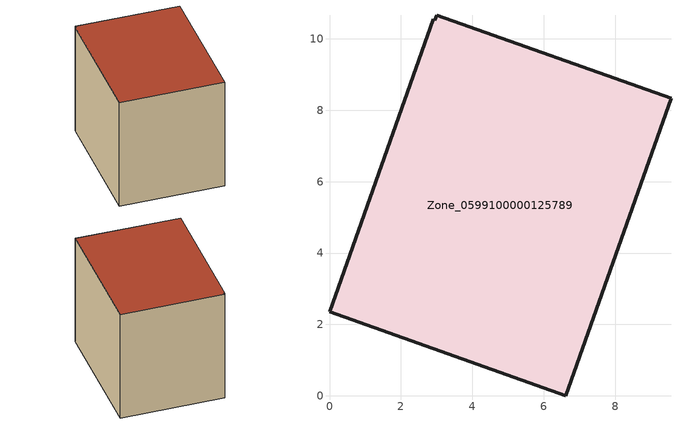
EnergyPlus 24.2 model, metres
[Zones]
Zone_0599100000125789
 floor ground (C_G): 9.56,8.34 6.62,0 0,2.35 2.9,10.54 2.95,10.52 3,10.66 z0.58
 wall outside (C_F): 2.9,10.54 0,2.35 6.62,0 9.56,8.34 3,10.66 2.95,10.52 2.9,10.54 z0.58:8.54
 roof outside (C_R): 6.62,0 9.56,8.34 3,10.66 2.95,10.52 2.9,10.54 0,2.35 z8.54
[BUILDING]
Pand.0599100000125789: North Axis=0; Terrain=City; Loads Convergence Tolerance Value=0.04; Temperature Convergence Tolerance Value=0.4; Solar Distribution=FullExterior; Maximum Number of Warmup Days=25; Minimum Number of Warmup Days=1
[Site:Location]
Rotterdam.The.Hague.AP_ZH_NLD Design_Conditions: Latitude=51.96; Longitude=4.45; Time Zone=1; Elevation=-4.5
[SITE:GROUNDTEMPERATURE:BUILDINGSURFACE]
18, 18, 18, 18, 18, 18, 18, 18, 18, 18, 18, 18
[MATERIAL] Thermal Absorptance=0.9; Solar Absorptance=0.7; Visible Absorptance=0.7
Name | Roughness | Thickness | Conductivity | Density | Specific Heat
G.TC.1965-1974 | MediumSmooth | 0.15 | 0.882353 | 540 | 1210
F.TC.1965-1974 | Rough | 0.3 | 0.697674 | 1920 | 840
R.TC.1965-1974 | MediumRough | 0.2 | 0.232558 | 1500 | 1000
[CONSTRUCTION]
C_G: G.TC.1965-1974
C_F: F.TC.1965-1974
C_R: R.TC.1965-1974
[ZONE]
Zone_0599100000125789: Type=1; Multiplier=1; Ceiling Height=Autocalculate; Volume=Autocalculate; Floor Area=autocalculate; Part of Total Floor Area=Yes
[ZONEINFILTRATION:DESIGNFLOWRATE]
Infil_Zone_0599100000125789: Zone or ZoneList or Space or SpaceList=Zone_0599100000125789; Schedule=AlwaysOn; Design Flow Rate Calculation Method=Flow/Area; Flow Rate per Floor Area=0.003; Constant Term Coefficient=1; Temperature Term Coefficient=0; Velocity Term Coefficient=0; Velocity Squared Term Coefficient=0
[HVACTEMPLATE:ZONE:IDEALLOADSAIRSYSTEM]
Zone_0599100000125789: Maximum Heating Supply Air Temperature=50; Minimum Cooling Supply Air Temperature=13; Maximum Heating Supply Air Humidity Ratio=0.0156; Minimum Cooling Supply Air Humidity Ratio=0.0077; Heating Limit=NoLimit; Cooling Limit=NoLimit; Dehumidification Control Type=ConstantSensibleHeatRatio; Cooling Sensible Heat Ratio=0.7; Dehumidification Setpoint=60; Humidification Control Type=None; Humidification Setpoint=30; Outdoor Air Method=None; Outdoor Air Flow Rate per Person=0.00944; Outdoor Air Flow Rate per Zone Floor Area=0; Outdoor Air Flow Rate per Zone=0; Demand Controlled Ventilation Type=None; Outdoor Air Economizer Type=NoEconomizer; Heat Recovery Type=None; Sensible Heat Recovery Effectiveness=0.7; Latent Heat Recovery Effectiveness=0.65
[ZONECONTROL:THERMOSTAT]
ThermostatControl_Zone_0599100000125789: Zone or ZoneList=Zone_0599100000125789; Control Type Schedule=DualSetpointControlType; Control 1=Thermostat_Zone_0599100000125789; Temperature Difference Between Cutout And Setpoint=0
[THERMOSTATSETPOINT:DUALSETPOINT]
Thermostat_Zone_0599100000125789: Heating Setpoint Temperature Schedule=HeatingSetpoint_Zone_0599100000125789; Cooling Setpoint Temperature Schedule=CoolingSetpoint_Zone_0599100000125789
[SCHEDULE:COMPACT]
HeatingSetpoint_Zone_0599100000125789: Through: 12/31, For: AllDays, Until: 24:00, 21
CoolingSetpoint_Zone_0599100000125789: Through: 12/31, For: AllDays, Until: 24:00, 24
DualSetpointControlType: Through: 12/31, For: AllDays, Until: 24:00, 4
AlwaysOn: Through: 12/31, For: AllDays, Until: 24:00, 1
